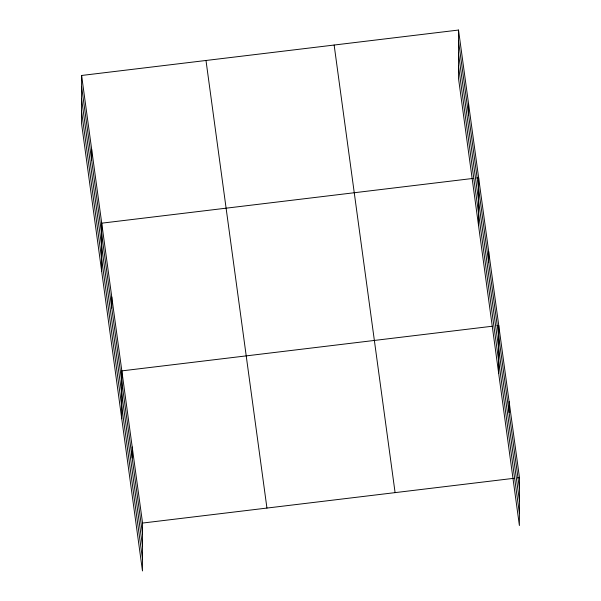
<?xml version="1.0" encoding="UTF-8"?>
<svg xmlns="http://www.w3.org/2000/svg" width="601" height="601" viewBox="0 0 601 601"><rect width="100%" height="100%" fill="white"/><g stroke="black" fill="none" stroke-linecap="round" stroke-linejoin="round"><path stroke-width="0.9" d="M81.608 75.471L81.526 123.363L142.475 570.95L142.557 523.058L81.608 75.471L458.525 30.05L519.474 477.637L519.392 525.529L458.443 77.942L458.525 30.05M91.645 160.347L91.66 149.326M101.637 271.066L101.719 223.174L473.07 178.422M111.756 308.05L111.778 297.029M121.748 418.769L121.83 370.877L492.257 326.238M132.175 457.992L132.197 446.971M468.562 114.926L468.585 103.905M478.561 225.645L478.644 177.753L476.788 177.979M488.681 262.629L488.696 251.609M498.672 373.349L498.755 325.457L496.899 325.682M509.1 412.571L509.115 401.551M142.557 523.058L513.908 478.306M517.619 477.863L519.474 477.637M458.51 41.071L519.459 488.658M458.488 53.241L519.437 500.828M458.465 65.772L519.414 513.359M334.141 45.037L395.09 492.625M205.993 60.483L266.942 508.07M81.586 86.491L142.535 534.079M81.563 98.662L142.512 546.249M81.541 111.193L142.49 558.78"/></g></svg>
